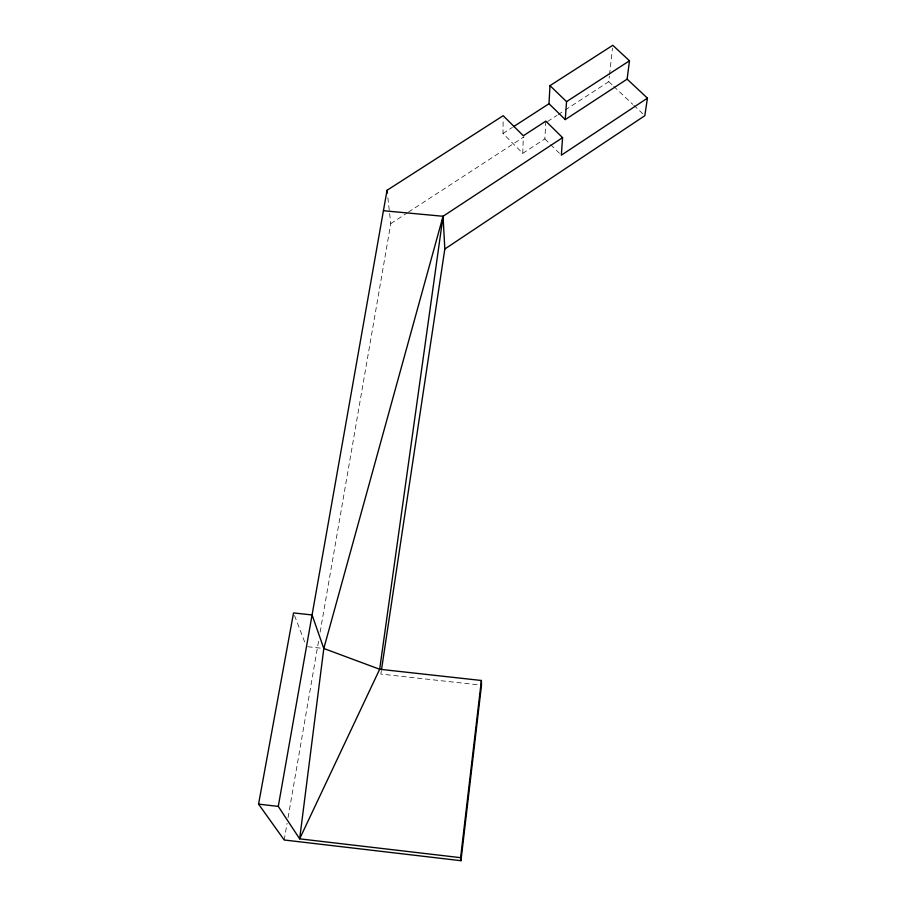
<?xml version="1.0" encoding="UTF-8"?>
<svg xmlns="http://www.w3.org/2000/svg" width="906" height="906" viewBox="0 0 906 906"><rect width="100%" height="100%" fill="white"/><g stroke="black" fill="none" stroke-linecap="round" stroke-linejoin="round"><path stroke-width="0.68" stroke-dasharray="4.53 3.4" d="M545.808 121.144L544.88 138.878L522.773 153.352L503 133.476L503.158 118.426M522.773 153.352L523.283 137.134M565.208 110.022L608.764 81.665L609.376 76.07M609.534 74.666L612.479 48.097M381.267 671.267L380.837 674.064L481.494 685.185M284.201 839.987L287.089 823.26M288.051 817.676L318.674 640.576M320.124 632.207L390.769 223.623L387.813 197.236M390.769 223.623L407.281 212.876M408.459 212.106L524.008 136.851M547.552 121.529L556.964 115.39M558.141 114.62L564.03 110.792M503 133.476L512.434 127.372M307.78 646.737L323.804 648.492M608.764 81.665L612.762 85.447M613.77 86.387L632.796 104.349M633.792 105.3L642.807 113.805M544.88 138.878L549.716 143.669M550.689 144.632L559.41 153.261M294.529 615.525L304.96 642.705"/><path stroke-width="1.36" d="M548.991 103.726L549.987 85.64L612.796 45.3L629.477 60.793L627.133 79.139L565.253 119.581L548.991 103.726L513.623 126.614M562.581 137.633L443.057 216.274L379.671 669.262L299.66 838.843L323.804 648.492L312.083 614.947L293.533 612.932L258.561 804.12L284.201 839.987L460.961 860.7L460.61 857.676L299.66 838.843L278.278 806.408L387.032 190.294L503.192 115.696L523.328 135.775L545.808 121.144L562.581 137.633L561.346 155.186L647.439 98.154L627.133 79.139M565.253 119.581L566.544 101.653L549.987 85.64M460.61 857.676L481.38 680.485L379.671 669.262L323.804 648.492L443.057 216.274L383.431 210.724M460.961 860.7L481.494 685.185L481.38 680.485M381.471 669.862L444.823 249.003L443.057 216.274M647.439 98.154L644.812 115.696L444.823 249.003M566.544 101.653L629.477 60.793M258.561 804.12L278.278 806.408M387.032 190.294L387.349 193.069"/></g></svg>
